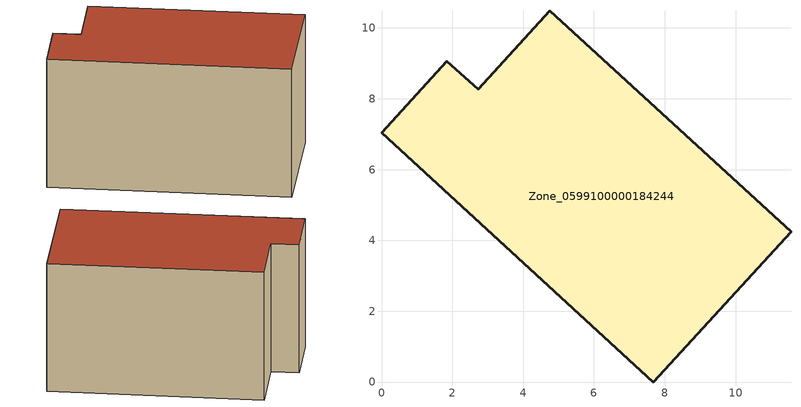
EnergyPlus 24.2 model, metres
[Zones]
Zone_0599100000184244
 floor ground (C_G): 7.67,0 0,7.04 1.84,9.06 2.73,8.26 4.75,10.48 11.56,4.24 z0
 wall outside (C_F): 2.73,8.26 1.84,9.06 0,7.04 7.67,0 11.56,4.24 4.75,10.48 2.73,8.26 z0:5.9
 roof outside (C_R): 11.56,4.24 4.75,10.48 2.73,8.26 1.84,9.06 0,7.04 7.67,0 z5.9
[BUILDING]
Pand.0599100000184244: North Axis=0; Terrain=City; Loads Convergence Tolerance Value=0.04; Temperature Convergence Tolerance Value=0.4; Solar Distribution=FullExterior; Maximum Number of Warmup Days=25; Minimum Number of Warmup Days=1
[Site:Location]
Rotterdam.The.Hague.AP_ZH_NLD Design_Conditions: Latitude=51.96; Longitude=4.45; Time Zone=1; Elevation=-4.5
[SITE:GROUNDTEMPERATURE:BUILDINGSURFACE]
18, 18, 18, 18, 18, 18, 18, 18, 18, 18, 18, 18
[MATERIAL] Thermal Absorptance=0.9; Solar Absorptance=0.7; Visible Absorptance=0.7
Name | Roughness | Thickness | Conductivity | Density | Specific Heat
G.TI.1975-1991 | MediumSmooth | 0.15 | 0.288461 | 540 | 1210
F.TI.1975-1991 | Rough | 0.3 | 0.230769 | 1920 | 840
R.TI.1975-1991 | MediumRough | 0.2 | 0.153846 | 1500 | 1000
[CONSTRUCTION]
C_G: G.TI.1975-1991
C_F: F.TI.1975-1991
C_R: R.TI.1975-1991
[ZONE]
Zone_0599100000184244: Type=1; Multiplier=1; Ceiling Height=Autocalculate; Volume=Autocalculate; Floor Area=autocalculate; Part of Total Floor Area=Yes
[ZONEINFILTRATION:DESIGNFLOWRATE]
Infil_Zone_0599100000184244: Zone or ZoneList or Space or SpaceList=Zone_0599100000184244; Schedule=AlwaysOn; Design Flow Rate Calculation Method=Flow/Area; Flow Rate per Floor Area=0.003; Constant Term Coefficient=1; Temperature Term Coefficient=0; Velocity Term Coefficient=0; Velocity Squared Term Coefficient=0
[HVACTEMPLATE:ZONE:IDEALLOADSAIRSYSTEM]
Zone_0599100000184244: Maximum Heating Supply Air Temperature=50; Minimum Cooling Supply Air Temperature=13; Maximum Heating Supply Air Humidity Ratio=0.0156; Minimum Cooling Supply Air Humidity Ratio=0.0077; Heating Limit=NoLimit; Cooling Limit=NoLimit; Dehumidification Control Type=ConstantSensibleHeatRatio; Cooling Sensible Heat Ratio=0.7; Dehumidification Setpoint=60; Humidification Control Type=None; Humidification Setpoint=30; Outdoor Air Method=None; Outdoor Air Flow Rate per Person=0.00944; Outdoor Air Flow Rate per Zone Floor Area=0; Outdoor Air Flow Rate per Zone=0; Demand Controlled Ventilation Type=None; Outdoor Air Economizer Type=NoEconomizer; Heat Recovery Type=None; Sensible Heat Recovery Effectiveness=0.7; Latent Heat Recovery Effectiveness=0.65
[ZONECONTROL:THERMOSTAT]
ThermostatControl_Zone_0599100000184244: Zone or ZoneList=Zone_0599100000184244; Control Type Schedule=DualSetpointControlType; Control 1=Thermostat_Zone_0599100000184244; Temperature Difference Between Cutout And Setpoint=0
[THERMOSTATSETPOINT:DUALSETPOINT]
Thermostat_Zone_0599100000184244: Heating Setpoint Temperature Schedule=HeatingSetpoint_Zone_0599100000184244; Cooling Setpoint Temperature Schedule=CoolingSetpoint_Zone_0599100000184244
[SCHEDULE:COMPACT]
HeatingSetpoint_Zone_0599100000184244: Through: 12/31, For: AllDays, Until: 24:00, 21
CoolingSetpoint_Zone_0599100000184244: Through: 12/31, For: AllDays, Until: 24:00, 24
DualSetpointControlType: Through: 12/31, For: AllDays, Until: 24:00, 4
AlwaysOn: Through: 12/31, For: AllDays, Until: 24:00, 1
